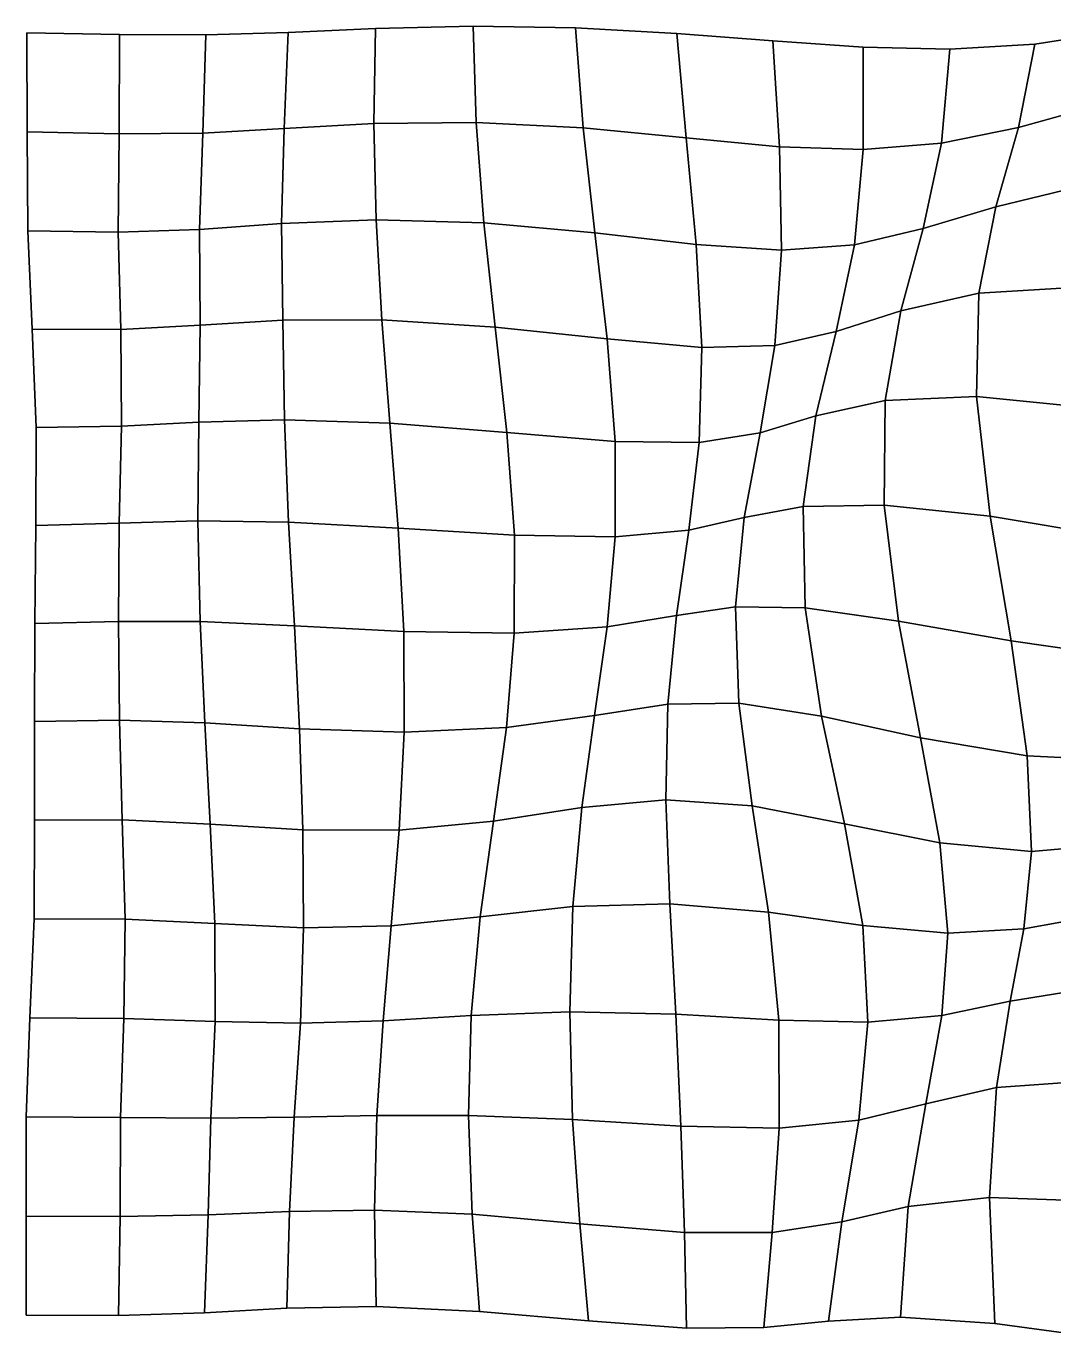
# Model space of a CAD drawing. Extents: x -160 to 228, y -138 to 135.
# Drawn here: x -159.9 to 36.2, y -130.7 to 120 of the extents above; entities that cross this region are included whole.
import ezdxf

# ---------------------------------------------------------------- set-up
doc = ezdxf.new("R2010")
doc.units = 0

msp = doc.modelspace()

# ---------------------------------------------------------------- linework, layer by layer
for points in [[(-159.741882, 99.858681, -1.320753), (-142.196503, 99.488083, -1.248393), (-142.162186, 118.462029, -1.305112), (-159.863968, 118.785461, -1.333884)], [(-159.741882, 99.858681, -1.320753), (-159.863968, 118.785461, -1.333884), (-142.162186, 118.462029, -1.305112), (-142.196503, 99.488083, -1.248393)], [(-142.196503, 99.488083, -1.248393), (-126.214981, 99.63221, -1.193602), (-125.652267, 118.369675, -1.265506), (-142.162186, 118.462029, -1.305112)], [(-142.196503, 99.488083, -1.248393), (-142.162186, 118.462029, -1.305112), (-125.652267, 118.369675, -1.265506), (-126.214981, 99.63221, -1.193602)], [(-126.214981, 99.63221, -1.193602), (-110.729874, 100.486542, -1.213405), (-109.918633, 118.830681, -1.245298), (-125.652267, 118.369675, -1.265506)], [(-126.214981, 99.63221, -1.193602), (-125.652267, 118.369675, -1.265506), (-109.918633, 118.830681, -1.245298), (-110.729874, 100.486542, -1.213405)], [(-110.729874, 100.486542, -1.213405), (-93.547928, 101.451172, -1.216718), (-93.237656, 119.586563, -1.170948), (-109.918633, 118.830681, -1.245298)], [(-110.729874, 100.486542, -1.213405), (-109.918633, 118.830681, -1.245298), (-93.237656, 119.586563, -1.170948), (-93.547928, 101.451172, -1.216718)], [(-93.547928, 101.451172, -1.216718), (-74.064377, 101.633904, -1.14156), (-74.638763, 120.029427, -1.000883), (-93.237656, 119.586563, -1.170948)], [(-93.547928, 101.451172, -1.216718), (-93.237656, 119.586563, -1.170948), (-74.638763, 120.029427, -1.000883), (-74.064377, 101.633904, -1.14156)], [(-74.064377, 101.633904, -1.14156), (-53.622269, 100.602409, -1.119684), (-55.048977, 119.710472, -0.871185), (-74.638763, 120.029427, -1.000883)], [(-74.064377, 101.633904, -1.14156), (-74.638763, 120.029427, -1.000883), (-55.048977, 119.710472, -0.871185), (-53.622269, 100.602409, -1.119684)], [(-53.622269, 100.602409, -1.119684), (-33.946419, 98.740631, -1.370745), (-35.705894, 118.640602, -1.024885), (-55.048977, 119.710472, -0.871185)], [(-53.622269, 100.602409, -1.119684), (-55.048977, 119.710472, -0.871185), (-35.705894, 118.640602, -1.024885), (-33.946419, 98.740631, -1.370745)], [(-33.946419, 98.740631, -1.370745), (-16.127678, 97.019562, -1.921355), (-17.393759, 117.229752, -1.558398), (-35.705894, 118.640602, -1.024885)], [(-33.946419, 98.740631, -1.370745), (-35.705894, 118.640602, -1.024885), (-17.393759, 117.229752, -1.558398), (-16.127678, 97.019562, -1.921355)], [(29.504288, 100.674583, -2.463435), (44.400051, 104.845749, -2.012912), (48.600067, 119.059395, -2.391304), (32.621685, 116.593567, -2.794025)], [(29.504288, 100.674583, -2.463435), (32.621685, 116.593567, -2.794025), (48.600067, 119.059395, -2.391304), (44.400051, 104.845749, -2.012912)], [(-16.127678, 97.019562, -1.921355), (-0.119468, 96.46109, -2.491537), (-0.170919, 116.053749, -2.26604), (-17.393759, 117.229752, -1.558398)], [(-16.127678, 97.019562, -1.921355), (-17.393759, 117.229752, -1.558398), (-0.170919, 116.053749, -2.26604), (-0.119468, 96.46109, -2.491537)], [(-0.119468, 96.46109, -2.491537), (14.83638, 97.679527, -2.711593), (16.385757, 115.682243, -2.765962), (-0.170919, 116.053749, -2.26604)], [(-0.119468, 96.46109, -2.491537), (-0.170919, 116.053749, -2.26604), (16.385757, 115.682243, -2.765962), (14.83638, 97.679527, -2.711593)], [(14.83638, 97.679527, -2.711593), (29.504288, 100.674583, -2.463435), (32.621685, 116.593567, -2.794025), (16.385757, 115.682243, -2.765962)], [(14.83638, 97.679527, -2.711593), (16.385757, 115.682243, -2.765962), (32.621685, 116.593567, -2.794025), (29.504288, 100.674583, -2.463435)], [(25.203947, 85.555672, -1.904114), (40.674397, 89.275696, -1.696154), (44.400051, 104.845749, -2.012912), (29.504288, 100.674583, -2.463435)], [(25.203947, 85.555672, -1.904114), (29.504288, 100.674583, -2.463435), (44.400051, 104.845749, -2.012912), (40.674397, 89.275696, -1.696154)], [(-126.874908, 81.212425, -1.135399), (-111.18512, 82.319496, -1.249552), (-110.729874, 100.486542, -1.213405), (-126.214981, 99.63221, -1.193602)], [(-126.874908, 81.212425, -1.135399), (-126.214981, 99.63221, -1.193602), (-110.729874, 100.486542, -1.213405), (-111.18512, 82.319496, -1.249552)], [(-111.18512, 82.319496, -1.249552), (-93.160027, 83.056229, -1.378731), (-93.547928, 101.451172, -1.216718), (-110.729874, 100.486542, -1.213405)], [(-111.18512, 82.319496, -1.249552), (-110.729874, 100.486542, -1.213405), (-93.547928, 101.451172, -1.216718), (-93.160027, 83.056229, -1.378731)], [(-93.160027, 83.056229, -1.378731), (-72.606323, 82.485954, -1.385812), (-74.064377, 101.633904, -1.14156), (-93.547928, 101.451172, -1.216718)], [(-93.160027, 83.056229, -1.378731), (-93.547928, 101.451172, -1.216718), (-74.064377, 101.633904, -1.14156), (-72.606323, 82.485954, -1.385812)], [(-72.606323, 82.485954, -1.385812), (-51.397781, 80.575768, -1.35976), (-53.622269, 100.602409, -1.119684), (-74.064377, 101.633904, -1.14156)], [(-72.606323, 82.485954, -1.385812), (-74.064377, 101.633904, -1.14156), (-53.622269, 100.602409, -1.119684), (-51.397781, 80.575768, -1.35976)], [(-51.397781, 80.575768, -1.35976), (-32.028831, 78.349953, -1.511169), (-33.946419, 98.740631, -1.370745), (-53.622269, 100.602409, -1.119684)], [(-51.397781, 80.575768, -1.35976), (-53.622269, 100.602409, -1.119684), (-33.946419, 98.740631, -1.370745), (-32.028831, 78.349953, -1.511169)], [(11.321829, 81.386299, -2.201906), (25.203947, 85.555672, -1.904114), (29.504288, 100.674583, -2.463435), (14.83638, 97.679527, -2.711593)], [(11.321829, 81.386299, -2.201906), (14.83638, 97.679527, -2.711593), (29.504288, 100.674583, -2.463435), (25.203947, 85.555672, -1.904114)], [(-159.617874, 80.959358, -1.30054), (-142.397385, 80.706825, -1.180222), (-142.196503, 99.488083, -1.248393), (-159.741882, 99.858681, -1.320753)], [(-159.617874, 80.959358, -1.30054), (-159.741882, 99.858681, -1.320753), (-142.196503, 99.488083, -1.248393), (-142.397385, 80.706825, -1.180222)], [(-142.397385, 80.706825, -1.180222), (-126.874908, 81.212425, -1.135399), (-126.214981, 99.63221, -1.193602), (-142.196503, 99.488083, -1.248393)], [(-142.397385, 80.706825, -1.180222), (-142.196503, 99.488083, -1.248393), (-126.214981, 99.63221, -1.193602), (-126.874908, 81.212425, -1.135399)], [(-32.028831, 78.349953, -1.511169), (-15.719379, 77.257622, -1.873438), (-16.127678, 97.019562, -1.921355), (-33.946419, 98.740631, -1.370745)], [(-32.028831, 78.349953, -1.511169), (-33.946419, 98.740631, -1.370745), (-16.127678, 97.019562, -1.921355), (-15.719379, 77.257622, -1.873438)], [(-15.719379, 77.257622, -1.873438), (-1.819056, 78.281288, -2.198166), (-0.119468, 96.46109, -2.491537), (-16.127678, 97.019562, -1.921355)], [(-15.719379, 77.257622, -1.873438), (-16.127678, 97.019562, -1.921355), (-0.119468, 96.46109, -2.491537), (-1.819056, 78.281288, -2.198166)], [(-1.819056, 78.281288, -2.198166), (11.321829, 81.386299, -2.201906), (14.83638, 97.679527, -2.711593), (-0.119468, 96.46109, -2.491537)], [(-1.819056, 78.281288, -2.198166), (-0.119468, 96.46109, -2.491537), (14.83638, 97.679527, -2.711593), (11.321829, 81.386299, -2.201906)], [(21.922102, 69.040977, -1.697587), (39.855949, 70.153442, -2.067958), (40.674397, 89.275696, -1.696154), (25.203947, 85.555672, -1.904114)], [(21.922102, 69.040977, -1.697587), (25.203947, 85.555672, -1.904114), (40.674397, 89.275696, -1.696154), (39.855949, 70.153442, -2.067958)], [(7.03137, 65.689552, -1.637303), (21.922102, 69.040977, -1.697587), (25.203947, 85.555672, -1.904114), (11.321829, 81.386299, -2.201906)], [(7.03137, 65.689552, -1.637303), (11.321829, 81.386299, -2.201906), (25.203947, 85.555672, -1.904114), (21.922102, 69.040977, -1.697587)], [(-110.953316, 63.879055, -1.358498), (-92.065269, 63.958855, -1.63948), (-93.160027, 83.056229, -1.378731), (-111.18512, 82.319496, -1.249552)], [(-110.953316, 63.879055, -1.358498), (-111.18512, 82.319496, -1.249552), (-93.160027, 83.056229, -1.378731), (-92.065269, 63.958855, -1.63948)], [(-92.065269, 63.958855, -1.63948), (-70.409843, 62.557655, -1.670661), (-72.606323, 82.485954, -1.385812), (-93.160027, 83.056229, -1.378731)], [(-92.065269, 63.958855, -1.63948), (-93.160027, 83.056229, -1.378731), (-72.606323, 82.485954, -1.385812), (-70.409843, 62.557655, -1.670661)], [(-158.838028, 62.130833, -1.274807), (-141.910355, 62.125557, -1.106151), (-142.397385, 80.706825, -1.180222), (-159.617874, 80.959358, -1.30054)], [(-158.838028, 62.130833, -1.274807), (-159.617874, 80.959358, -1.30054), (-142.397385, 80.706825, -1.180222), (-141.910355, 62.125557, -1.106151)], [(-141.910355, 62.125557, -1.106151), (-126.75209, 62.900417, -1.099857), (-126.874908, 81.212425, -1.135399), (-142.397385, 80.706825, -1.180222)], [(-141.910355, 62.125557, -1.106151), (-142.397385, 80.706825, -1.180222), (-126.874908, 81.212425, -1.135399), (-126.75209, 62.900417, -1.099857)], [(-126.75209, 62.900417, -1.099857), (-110.953316, 63.879055, -1.358498), (-111.18512, 82.319496, -1.249552), (-126.874908, 81.212425, -1.135399)], [(-126.75209, 62.900417, -1.099857), (-126.874908, 81.212425, -1.135399), (-111.18512, 82.319496, -1.249552), (-110.953316, 63.879055, -1.358498)], [(-70.409843, 62.557655, -1.670661), (-49.010246, 60.286583, -1.478967), (-51.397781, 80.575768, -1.35976), (-72.606323, 82.485954, -1.385812)], [(-70.409843, 62.557655, -1.670661), (-72.606323, 82.485954, -1.385812), (-51.397781, 80.575768, -1.35976), (-49.010246, 60.286583, -1.478967)], [(-49.010246, 60.286583, -1.478967), (-30.966885, 58.655304, -1.32964), (-32.028831, 78.349953, -1.511169), (-51.397781, 80.575768, -1.35976)], [(-49.010246, 60.286583, -1.478967), (-51.397781, 80.575768, -1.35976), (-32.028831, 78.349953, -1.511169), (-30.966885, 58.655304, -1.32964)], [(-5.285891, 61.745689, -1.551259), (7.03137, 65.689552, -1.637303), (11.321829, 81.386299, -2.201906), (-1.819056, 78.281288, -2.198166)], [(-5.285891, 61.745689, -1.551259), (-1.819056, 78.281288, -2.198166), (11.321829, 81.386299, -2.201906), (7.03137, 65.689552, -1.637303)], [(-30.966885, 58.655304, -1.32964), (-17.013651, 59.04678, -1.388745), (-15.719379, 77.257622, -1.873438), (-32.028831, 78.349953, -1.511169)], [(-30.966885, 58.655304, -1.32964), (-32.028831, 78.349953, -1.511169), (-15.719379, 77.257622, -1.873438), (-17.013651, 59.04678, -1.388745)], [(-17.013651, 59.04678, -1.388745), (-5.285891, 61.745689, -1.551259), (-1.819056, 78.281288, -2.198166), (-15.719379, 77.257622, -1.873438)], [(-17.013651, 59.04678, -1.388745), (-15.719379, 77.257622, -1.873438), (-1.819056, 78.281288, -2.198166), (-5.285891, 61.745689, -1.551259)], [(4.021877, 48.51519, -1.310998), (21.510489, 49.285374, -2.141606), (21.922102, 69.040977, -1.697587), (7.03137, 65.689552, -1.637303)], [(4.021877, 48.51519, -1.310998), (7.03137, 65.689552, -1.637303), (21.922102, 69.040977, -1.697587), (21.510489, 49.285374, -2.141606)], [(21.510489, 49.285374, -2.141606), (42.521847, 47.225273, -3.338909), (39.855949, 70.153442, -2.067958), (21.922102, 69.040977, -1.697587)], [(21.510489, 49.285374, -2.141606), (21.922102, 69.040977, -1.697587), (39.855949, 70.153442, -2.067958), (42.521847, 47.225273, -3.338909)], [(-9.199781, 45.629963, -0.759495), (4.021877, 48.51519, -1.310998), (7.03137, 65.689552, -1.637303), (-5.285891, 61.745689, -1.551259)], [(-9.199781, 45.629963, -0.759495), (-5.285891, 61.745689, -1.551259), (7.03137, 65.689552, -1.637303), (4.021877, 48.51519, -1.310998)], [(-141.774353, 43.631298, -1.029366), (-127.003395, 44.404518, -1.084248), (-126.75209, 62.900417, -1.099857), (-141.910355, 62.125557, -1.106151)], [(-141.774353, 43.631298, -1.029366), (-141.910355, 62.125557, -1.106151), (-126.75209, 62.900417, -1.099857), (-127.003395, 44.404518, -1.084248)], [(-127.003395, 44.404518, -1.084248), (-110.632393, 44.866016, -1.52562), (-110.953316, 63.879055, -1.358498), (-126.75209, 62.900417, -1.099857)], [(-127.003395, 44.404518, -1.084248), (-126.75209, 62.900417, -1.099857), (-110.953316, 63.879055, -1.358498), (-110.632393, 44.866016, -1.52562)], [(-110.632393, 44.866016, -1.52562), (-90.541122, 44.185375, -1.969994), (-92.065269, 63.958855, -1.63948), (-110.953316, 63.879055, -1.358498)], [(-110.632393, 44.866016, -1.52562), (-110.953316, 63.879055, -1.358498), (-92.065269, 63.958855, -1.63948), (-90.541122, 44.185375, -1.969994)], [(-90.541122, 44.185375, -1.969994), (-68.167587, 42.429943, -1.956833), (-70.409843, 62.557655, -1.670661), (-92.065269, 63.958855, -1.63948)], [(-90.541122, 44.185375, -1.969994), (-92.065269, 63.958855, -1.63948), (-70.409843, 62.557655, -1.670661), (-68.167587, 42.429943, -1.956833)], [(-158.055847, 43.377651, -1.24541), (-141.774353, 43.631298, -1.029366), (-141.910355, 62.125557, -1.106151), (-158.838028, 62.130833, -1.274807)], [(-158.055847, 43.377651, -1.24541), (-158.838028, 62.130833, -1.274807), (-141.910355, 62.125557, -1.106151), (-141.774353, 43.631298, -1.029366)], [(-68.167587, 42.429943, -1.956833), (-47.471481, 40.724644, -1.445278), (-49.010246, 60.286583, -1.478967), (-70.409843, 62.557655, -1.670661)], [(-68.167587, 42.429943, -1.956833), (-70.409843, 62.557655, -1.670661), (-49.010246, 60.286583, -1.478967), (-47.471481, 40.724644, -1.445278)], [(-47.471481, 40.724644, -1.445278), (-31.486315, 40.493622, -0.835975), (-30.966885, 58.655304, -1.32964), (-49.010246, 60.286583, -1.478967)], [(-47.471481, 40.724644, -1.445278), (-49.010246, 60.286583, -1.478967), (-30.966885, 58.655304, -1.32964), (-31.486315, 40.493622, -0.835975)], [(-19.828323, 42.37286, -0.563529), (-9.199781, 45.629963, -0.759495), (-5.285891, 61.745689, -1.551259), (-17.013651, 59.04678, -1.388745)], [(-19.828323, 42.37286, -0.563529), (-17.013651, 59.04678, -1.388745), (-5.285891, 61.745689, -1.551259), (-9.199781, 45.629963, -0.759495)], [(-31.486315, 40.493622, -0.835975), (-19.828323, 42.37286, -0.563529), (-17.013651, 59.04678, -1.388745), (-30.966885, 58.655304, -1.32964)], [(-31.486315, 40.493622, -0.835975), (-30.966885, 58.655304, -1.32964), (-17.013651, 59.04678, -1.388745), (-19.828323, 42.37286, -0.563529)], [(-11.620469, 28.271034, 0.122286), (3.866625, 28.559607, -1.149832), (4.021877, 48.51519, -1.310998), (-9.199781, 45.629963, -0.759495)], [(-11.620469, 28.271034, 0.122286), (-9.199781, 45.629963, -0.759495), (4.021877, 48.51519, -1.310998), (3.866625, 28.559607, -1.149832)], [(3.866625, 28.559607, -1.149832), (24.122982, 26.422993, -3.008924), (21.510489, 49.285374, -2.141606), (4.021877, 48.51519, -1.310998)], [(3.866625, 28.559607, -1.149832), (4.021877, 48.51519, -1.310998), (21.510489, 49.285374, -2.141606), (24.122982, 26.422993, -3.008924)], [(24.122982, 26.422993, -3.008924), (46.919529, 22.626839, -5.164117), (42.521847, 47.225273, -3.338909), (21.510489, 49.285374, -2.141606)], [(24.122982, 26.422993, -3.008924), (21.510489, 49.285374, -2.141606), (42.521847, 47.225273, -3.338909), (46.919529, 22.626839, -5.164117)], [(-22.879549, 26.156023, 0.479845), (-11.620469, 28.271034, 0.122286), (-9.199781, 45.629963, -0.759495), (-19.828323, 42.37286, -0.563529)], [(-22.879549, 26.156023, 0.479845), (-19.828323, 42.37286, -0.563529), (-9.199781, 45.629963, -0.759495), (-11.620469, 28.271034, 0.122286)], [(-158.123062, 24.667437, -1.215983), (-142.19278, 25.071966, -0.95149), (-141.774353, 43.631298, -1.029366), (-158.055847, 43.377651, -1.24541)], [(-158.123062, 24.667437, -1.215983), (-158.055847, 43.377651, -1.24541), (-141.774353, 43.631298, -1.029366), (-142.19278, 25.071966, -0.95149)], [(-142.19278, 25.071966, -0.95149), (-127.154099, 25.538517, -1.073435), (-127.003395, 44.404518, -1.084248), (-141.774353, 43.631298, -1.029366)], [(-142.19278, 25.071966, -0.95149), (-141.774353, 43.631298, -1.029366), (-127.003395, 44.404518, -1.084248), (-127.154099, 25.538517, -1.073435)], [(-127.154099, 25.538517, -1.073435), (-109.860184, 25.303659, -1.71687), (-110.632393, 44.866016, -1.52562), (-127.003395, 44.404518, -1.084248)], [(-127.154099, 25.538517, -1.073435), (-127.003395, 44.404518, -1.084248), (-110.632393, 44.866016, -1.52562), (-109.860184, 25.303659, -1.71687)], [(-109.860184, 25.303659, -1.71687), (-88.938019, 24.159212, -2.338539), (-90.541122, 44.185375, -1.969994), (-110.632393, 44.866016, -1.52562)], [(-109.860184, 25.303659, -1.71687), (-110.632393, 44.866016, -1.52562), (-90.541122, 44.185375, -1.969994), (-88.938019, 24.159212, -2.338539)], [(-88.938019, 24.159212, -2.338539), (-66.743484, 22.824419, -2.249895), (-68.167587, 42.429943, -1.956833), (-90.541122, 44.185375, -1.969994)], [(-88.938019, 24.159212, -2.338539), (-90.541122, 44.185375, -1.969994), (-68.167587, 42.429943, -1.956833), (-66.743484, 22.824419, -2.249895)], [(-66.743484, 22.824419, -2.249895), (-47.481453, 22.463543, -1.325532), (-47.471481, 40.724644, -1.445278), (-68.167587, 42.429943, -1.956833)], [(-66.743484, 22.824419, -2.249895), (-68.167587, 42.429943, -1.956833), (-47.471481, 40.724644, -1.445278), (-47.481453, 22.463543, -1.325532)], [(-47.481453, 22.463543, -1.325532), (-33.422531, 23.736383, -0.149103), (-31.486315, 40.493622, -0.835975), (-47.471481, 40.724644, -1.445278)], [(-47.481453, 22.463543, -1.325532), (-47.471481, 40.724644, -1.445278), (-31.486315, 40.493622, -0.835975), (-33.422531, 23.736383, -0.149103)], [(-33.422531, 23.736383, -0.149103), (-22.879549, 26.156023, 0.479845), (-19.828323, 42.37286, -0.563529), (-31.486315, 40.493622, -0.835975)], [(-33.422531, 23.736383, -0.149103), (-31.486315, 40.493622, -0.835975), (-19.828323, 42.37286, -0.563529), (-22.879549, 26.156023, 0.479845)], [(-24.545254, 9.135146, 1.617278), (-11.215595, 8.904685, 1.201341), (-11.620469, 28.271034, 0.122286), (-22.879549, 26.156023, 0.479845)], [(-24.545254, 9.135146, 1.617278), (-22.879549, 26.156023, 0.479845), (-11.620469, 28.271034, 0.122286), (-11.215595, 8.904685, 1.201341)], [(-11.215595, 8.904685, 1.201341), (6.610159, 6.386676, -0.735281), (3.866625, 28.559607, -1.149832), (-11.620469, 28.271034, 0.122286)], [(-11.215595, 8.904685, 1.201341), (-11.620469, 28.271034, 0.122286), (3.866625, 28.559607, -1.149832), (6.610159, 6.386676, -0.735281)], [(6.610159, 6.386676, -0.735281), (28.091463, 2.602958, -3.612635), (24.122982, 26.422993, -3.008924), (3.866625, 28.559607, -1.149832)], [(6.610159, 6.386676, -0.735281), (3.866625, 28.559607, -1.149832), (24.122982, 26.422993, -3.008924), (28.091463, 2.602958, -3.612635)], [(-142.351715, 6.346673, -0.871845), (-126.732048, 6.318311, -1.039139), (-127.154099, 25.538517, -1.073435), (-142.19278, 25.071966, -0.95149)], [(-142.351715, 6.346673, -0.871845), (-142.19278, 25.071966, -0.95149), (-127.154099, 25.538517, -1.073435), (-126.732048, 6.318311, -1.039139)], [(-126.732048, 6.318311, -1.039139), (-108.757492, 5.486578, -1.877975), (-109.860184, 25.303659, -1.71687), (-127.154099, 25.538517, -1.073435)], [(-126.732048, 6.318311, -1.039139), (-127.154099, 25.538517, -1.073435), (-109.860184, 25.303659, -1.71687), (-108.757492, 5.486578, -1.877975)], [(-108.757492, 5.486578, -1.877975), (-87.875053, 4.386246, -2.708923), (-88.938019, 24.159212, -2.338539), (-109.860184, 25.303659, -1.71687)], [(-108.757492, 5.486578, -1.877975), (-109.860184, 25.303659, -1.71687), (-88.938019, 24.159212, -2.338539), (-87.875053, 4.386246, -2.708923)], [(-35.788513, 7.455483, 0.524444), (-24.545254, 9.135146, 1.617278), (-22.879549, 26.156023, 0.479845), (-33.422531, 23.736383, -0.149103)], [(-35.788513, 7.455483, 0.524444), (-33.422531, 23.736383, -0.149103), (-22.879549, 26.156023, 0.479845), (-24.545254, 9.135146, 1.617278)], [(28.091463, 2.602958, -3.612635), (50.189495, -0.571426, -6.734094), (46.919529, 22.626839, -5.164117), (24.122982, 26.422993, -3.008924)], [(28.091463, 2.602958, -3.612635), (24.122982, 26.422993, -3.008924), (46.919529, 22.626839, -5.164117), (50.189495, -0.571426, -6.734094)], [(-158.278458, 5.953574, -1.191085), (-142.351715, 6.346673, -0.871845), (-142.19278, 25.071966, -0.95149), (-158.123062, 24.667437, -1.215983)], [(-158.278458, 5.953574, -1.191085), (-158.123062, 24.667437, -1.215983), (-142.19278, 25.071966, -0.95149), (-142.351715, 6.346673, -0.871845)], [(-87.875053, 4.386246, -2.708923), (-66.762245, 4.104695, -2.59542), (-66.743484, 22.824419, -2.249895), (-88.938019, 24.159212, -2.338539)], [(-87.875053, 4.386246, -2.708923), (-88.938019, 24.159212, -2.338539), (-66.743484, 22.824419, -2.249895), (-66.762245, 4.104695, -2.59542)], [(-66.762245, 4.104695, -2.59542), (-49.024044, 5.294215, -1.274115), (-47.481453, 22.463543, -1.325532), (-66.743484, 22.824419, -2.249895)], [(-66.762245, 4.104695, -2.59542), (-66.743484, 22.824419, -2.249895), (-47.481453, 22.463543, -1.325532), (-49.024044, 5.294215, -1.274115)], [(-49.024044, 5.294215, -1.274115), (-35.788513, 7.455483, 0.524444), (-33.422531, 23.736383, -0.149103), (-47.481453, 22.463543, -1.325532)], [(-49.024044, 5.294215, -1.274115), (-47.481453, 22.463543, -1.325532), (-33.422531, 23.736383, -0.149103), (-35.788513, 7.455483, 0.524444)], [(-37.443115, -9.460833, 0.893568), (-23.902784, -9.28811, 2.651602), (-24.545254, 9.135146, 1.617278), (-35.788513, 7.455483, 0.524444)], [(-37.443115, -9.460833, 0.893568), (-35.788513, 7.455483, 0.524444), (-24.545254, 9.135146, 1.617278), (-23.902784, -9.28811, 2.651602)], [(-23.902784, -9.28811, 2.651602), (-8.080227, -11.785297, 2.586149), (-11.215595, 8.904685, 1.201341), (-24.545254, 9.135146, 1.617278)], [(-23.902784, -9.28811, 2.651602), (-24.545254, 9.135146, 1.617278), (-11.215595, 8.904685, 1.201341), (-8.080227, -11.785297, 2.586149)], [(-8.080227, -11.785297, 2.586149), (10.826651, -15.875597, 0.464314), (6.610159, 6.386676, -0.735281), (-11.215595, 8.904685, 1.201341)], [(-8.080227, -11.785297, 2.586149), (-11.215595, 8.904685, 1.201341), (6.610159, 6.386676, -0.735281), (10.826651, -15.875597, 0.464314)], [(-158.374298, -12.80143, -1.176386), (-142.140564, -12.551609, -0.791389), (-142.351715, 6.346673, -0.871845), (-158.278458, 5.953574, -1.191085)], [(-158.374298, -12.80143, -1.176386), (-158.278458, 5.953574, -1.191085), (-142.351715, 6.346673, -0.871845), (-142.140564, -12.551609, -0.791389)], [(-142.140564, -12.551609, -0.791389), (-125.858398, -13.068208, -0.947918), (-126.732048, 6.318311, -1.039139), (-142.351715, 6.346673, -0.871845)], [(-142.140564, -12.551609, -0.791389), (-142.351715, 6.346673, -0.871845), (-126.732048, 6.318311, -1.039139), (-125.858398, -13.068208, -0.947918)], [(-125.858398, -13.068208, -0.947918), (-107.742867, -14.203474, -1.938184), (-108.757492, 5.486578, -1.877975), (-126.732048, 6.318311, -1.039139)], [(-125.858398, -13.068208, -0.947918), (-126.732048, 6.318311, -1.039139), (-108.757492, 5.486578, -1.877975), (-107.742867, -14.203474, -1.938184)], [(-107.742867, -14.203474, -1.938184), (-87.816711, -14.838217, -3.027108), (-87.875053, 4.386246, -2.708923), (-108.757492, 5.486578, -1.877975)], [(-107.742867, -14.203474, -1.938184), (-108.757492, 5.486578, -1.877975), (-87.875053, 4.386246, -2.708923), (-87.816711, -14.838217, -3.027108)], [(-68.277321, -13.918331, -3.044273), (-51.450062, -11.613365, -1.494574), (-49.024044, 5.294215, -1.274115), (-66.762245, 4.104695, -2.59542)], [(-68.277321, -13.918331, -3.044273), (-66.762245, 4.104695, -2.59542), (-49.024044, 5.294215, -1.274115), (-51.450062, -11.613365, -1.494574)], [(-51.450062, -11.613365, -1.494574), (-37.443115, -9.460833, 0.893568), (-35.788513, 7.455483, 0.524444), (-49.024044, 5.294215, -1.274115)], [(-51.450062, -11.613365, -1.494574), (-49.024044, 5.294215, -1.274115), (-35.788513, 7.455483, 0.524444), (-37.443115, -9.460833, 0.893568)], [(10.826651, -15.875597, 0.464314), (31.173473, -19.351833, -3.049706), (28.091463, 2.602958, -3.612635), (6.610159, 6.386676, -0.735281)], [(10.826651, -15.875597, 0.464314), (6.610159, 6.386676, -0.735281), (28.091463, 2.602958, -3.612635), (31.173473, -19.351833, -3.049706)], [(-87.816711, -14.838217, -3.027108), (-68.277321, -13.918331, -3.044273), (-66.762245, 4.104695, -2.59542), (-87.875053, 4.386246, -2.708923)], [(-87.816711, -14.838217, -3.027108), (-87.875053, 4.386246, -2.708923), (-66.762245, 4.104695, -2.59542), (-68.277321, -13.918331, -3.044273)], [(31.173473, -19.351833, -3.049706), (50.438606, -20.284445, -6.964673), (50.189495, -0.571426, -6.734094), (28.091463, 2.602958, -3.612635)], [(31.173473, -19.351833, -3.049706), (28.091463, 2.602958, -3.612635), (50.189495, -0.571426, -6.734094), (50.438606, -20.284445, -6.964673)], [(-53.874386, -29.226526, -2.152804), (-37.796993, -27.767002, 0.621115), (-37.443115, -9.460833, 0.893568), (-51.450062, -11.613365, -1.494574)], [(-53.874386, -29.226526, -2.152804), (-51.450062, -11.613365, -1.494574), (-37.443115, -9.460833, 0.893568), (-37.796993, -27.767002, 0.621115)], [(-37.796993, -27.767002, 0.621115), (-21.323507, -28.909874, 3.210413), (-23.902784, -9.28811, 2.651602), (-37.443115, -9.460833, 0.893568)], [(-37.796993, -27.767002, 0.621115), (-37.443115, -9.460833, 0.893568), (-23.902784, -9.28811, 2.651602), (-21.323507, -28.909874, 3.210413)], [(-21.323507, -28.909874, 3.210413), (-3.711386, -32.327606, 4.086148), (-8.080227, -11.785297, 2.586149), (-23.902784, -9.28811, 2.651602)], [(-21.323507, -28.909874, 3.210413), (-23.902784, -9.28811, 2.651602), (-8.080227, -11.785297, 2.586149), (-3.711386, -32.327606, 4.086148)], [(-70.742783, -31.804979, -3.588353), (-53.874386, -29.226526, -2.152804), (-51.450062, -11.613365, -1.494574), (-68.277321, -13.918331, -3.044273)], [(-70.742783, -31.804979, -3.588353), (-68.277321, -13.918331, -3.044273), (-51.450062, -11.613365, -1.494574), (-53.874386, -29.226526, -2.152804)], [(-3.711386, -32.327606, 4.086148), (14.500419, -35.98859, 2.624883), (10.826651, -15.875597, 0.464314), (-8.080227, -11.785297, 2.586149)], [(-3.711386, -32.327606, 4.086148), (-8.080227, -11.785297, 2.586149), (10.826651, -15.875597, 0.464314), (14.500419, -35.98859, 2.624883)], [(-158.390503, -31.613987, -1.17886), (-141.635117, -31.552372, -0.718837), (-142.140564, -12.551609, -0.791389), (-158.374298, -12.80143, -1.176386)], [(-158.390503, -31.613987, -1.17886), (-158.374298, -12.80143, -1.176386), (-142.140564, -12.551609, -0.791389), (-141.635117, -31.552372, -0.718837)], [(-141.635117, -31.552372, -0.718837), (-124.809776, -32.370049, -0.77602), (-125.858398, -13.068208, -0.947918), (-142.140564, -12.551609, -0.791389)], [(-141.635117, -31.552372, -0.718837), (-142.140564, -12.551609, -0.791389), (-125.858398, -13.068208, -0.947918), (-124.809776, -32.370049, -0.77602)], [(-124.809776, -32.370049, -0.77602), (-107.134315, -33.472279, -1.820977), (-107.742867, -14.203474, -1.938184), (-125.858398, -13.068208, -0.947918)], [(-124.809776, -32.370049, -0.77602), (-125.858398, -13.068208, -0.947918), (-107.742867, -14.203474, -1.938184), (-107.134315, -33.472279, -1.820977)], [(-107.134315, -33.472279, -1.820977), (-88.764221, -33.517502, -3.202264), (-87.816711, -14.838217, -3.027108), (-107.742867, -14.203474, -1.938184)], [(-107.134315, -33.472279, -1.820977), (-107.742867, -14.203474, -1.938184), (-87.816711, -14.838217, -3.027108), (-88.764221, -33.517502, -3.202264)], [(-88.764221, -33.517502, -3.202264), (-70.742783, -31.804979, -3.588353), (-68.277321, -13.918331, -3.044273), (-87.816711, -14.838217, -3.027108)], [(-88.764221, -33.517502, -3.202264), (-87.816711, -14.838217, -3.027108), (-68.277321, -13.918331, -3.044273), (-70.742783, -31.804979, -3.588353)], [(14.500419, -35.98859, 2.624883), (31.986475, -37.599373, -0.717586), (31.173473, -19.351833, -3.049706), (10.826651, -15.875597, 0.464314)], [(14.500419, -35.98859, 2.624883), (10.826651, -15.875597, 0.464314), (31.173473, -19.351833, -3.049706), (31.986475, -37.599373, -0.717586)], [(31.986475, -37.599373, -0.717586), (47.970684, -36.23336, -4.890587), (50.438606, -20.284445, -6.964673), (31.173473, -19.351833, -3.049706)], [(31.986475, -37.599373, -0.717586), (31.173473, -19.351833, -3.049706), (50.438606, -20.284445, -6.964673), (47.970684, -36.23336, -4.890587)], [(-73.266754, -50.089882, -4.0933), (-55.574375, -48.144756, -3.242796), (-53.874386, -29.226526, -2.152804), (-70.742783, -31.804979, -3.588353)], [(-73.266754, -50.089882, -4.0933), (-70.742783, -31.804979, -3.588353), (-53.874386, -29.226526, -2.152804), (-55.574375, -48.144756, -3.242796)], [(-55.574375, -48.144756, -3.242796), (-37.060604, -47.648216, -0.534725), (-37.796993, -27.767002, 0.621115), (-53.874386, -29.226526, -2.152804)], [(-55.574375, -48.144756, -3.242796), (-53.874386, -29.226526, -2.152804), (-37.796993, -27.767002, 0.621115), (-37.060604, -47.648216, -0.534725)], [(-37.060604, -47.648216, -0.534725), (-18.244081, -49.20974, 2.784173), (-21.323507, -28.909874, 3.210413), (-37.796993, -27.767002, 0.621115)], [(-37.060604, -47.648216, -0.534725), (-37.796993, -27.767002, 0.621115), (-21.323507, -28.909874, 3.210413), (-18.244081, -49.20974, 2.784173)], [(-18.244081, -49.20974, 2.784173), (-0.218296, -51.726353, 5.03562), (-3.711386, -32.327606, 4.086148), (-21.323507, -28.909874, 3.210413)], [(-18.244081, -49.20974, 2.784173), (-21.323507, -28.909874, 3.210413), (-3.711386, -32.327606, 4.086148), (-0.218296, -51.726353, 5.03562)], [(-158.459625, -50.480957, -1.205849), (-141.081894, -50.562126, -0.676432), (-141.635117, -31.552372, -0.718837), (-158.390503, -31.613987, -1.17886)], [(-158.459625, -50.480957, -1.205849), (-158.390503, -31.613987, -1.17886), (-141.635117, -31.552372, -0.718837), (-141.081894, -50.562126, -0.676432)], [(-141.081894, -50.562126, -0.676432), (-123.918655, -51.393829, -0.53035), (-124.809776, -32.370049, -0.77602), (-141.635117, -31.552372, -0.718837)], [(-141.081894, -50.562126, -0.676432), (-141.635117, -31.552372, -0.718837), (-124.809776, -32.370049, -0.77602), (-123.918655, -51.393829, -0.53035)], [(-123.918655, -51.393829, -0.53035), (-107.032822, -52.19804, -1.470207), (-107.134315, -33.472279, -1.820977), (-124.809776, -32.370049, -0.77602)], [(-123.918655, -51.393829, -0.53035), (-124.809776, -32.370049, -0.77602), (-107.134315, -33.472279, -1.820977), (-107.032822, -52.19804, -1.470207)], [(-90.273521, -51.834679, -3.104511), (-73.266754, -50.089882, -4.0933), (-70.742783, -31.804979, -3.588353), (-88.764221, -33.517502, -3.202264)], [(-90.273521, -51.834679, -3.104511), (-88.764221, -33.517502, -3.202264), (-70.742783, -31.804979, -3.588353), (-73.266754, -50.089882, -4.0933)], [(-0.218296, -51.726353, 5.03562), (16.039454, -53.205299, 5.123847), (14.500419, -35.98859, 2.624883), (-3.711386, -32.327606, 4.086148)], [(-0.218296, -51.726353, 5.03562), (-3.711386, -32.327606, 4.086148), (14.500419, -35.98859, 2.624883), (16.039454, -53.205299, 5.123847)], [(-107.032822, -52.19804, -1.470207), (-90.273521, -51.834679, -3.104511), (-88.764221, -33.517502, -3.202264), (-107.134315, -33.472279, -1.820977)], [(-107.032822, -52.19804, -1.470207), (-107.134315, -33.472279, -1.820977), (-88.764221, -33.517502, -3.202264), (-90.273521, -51.834679, -3.104511)], [(16.039454, -53.205299, 5.123847), (30.556774, -52.394497, 3.00875), (31.986475, -37.599373, -0.717586), (14.500419, -35.98859, 2.624883)], [(16.039454, -53.205299, 5.123847), (14.500419, -35.98859, 2.624883), (31.986475, -37.599373, -0.717586), (30.556774, -52.394497, 3.00875)], [(30.556774, -52.394497, 3.00875), (44.674664, -49.842903, -0.518902), (47.970684, -36.23336, -4.890587), (31.986475, -37.599373, -0.717586)], [(30.556774, -52.394497, 3.00875), (31.986475, -37.599373, -0.717586), (47.970684, -36.23336, -4.890587), (44.674664, -49.842903, -0.518902)], [(-91.780197, -69.969933, -2.606915), (-74.998497, -68.929932, -4.285957), (-73.266754, -50.089882, -4.0933), (-90.273521, -51.834679, -3.104511)], [(-91.780197, -69.969933, -2.606915), (-90.273521, -51.834679, -3.104511), (-73.266754, -50.089882, -4.0933), (-74.998497, -68.929932, -4.285957)], [(-74.998497, -68.929932, -4.285957), (-56.172092, -68.2798, -4.466938), (-55.574375, -48.144756, -3.242796), (-73.266754, -50.089882, -4.0933)], [(-74.998497, -68.929932, -4.285957), (-73.266754, -50.089882, -4.0933), (-55.574375, -48.144756, -3.242796), (-56.172092, -68.2798, -4.466938)], [(-56.172092, -68.2798, -4.466938), (-35.91481, -68.720009, -2.483522), (-37.060604, -47.648216, -0.534725), (-55.574375, -48.144756, -3.242796)], [(-56.172092, -68.2798, -4.466938), (-55.574375, -48.144756, -3.242796), (-37.060604, -47.648216, -0.534725), (-35.91481, -68.720009, -2.483522)], [(-35.91481, -68.720009, -2.483522), (-16.270344, -69.824257, 1.021529), (-18.244081, -49.20974, 2.784173), (-37.060604, -47.648216, -0.534725)], [(-35.91481, -68.720009, -2.483522), (-37.060604, -47.648216, -0.534725), (-18.244081, -49.20974, 2.784173), (-16.270344, -69.824257, 1.021529)], [(-16.270344, -69.824257, 1.021529), (0.774202, -70.250687, 4.530213), (-0.218296, -51.726353, 5.03562), (-18.244081, -49.20974, 2.784173)], [(-16.270344, -69.824257, 1.021529), (-18.244081, -49.20974, 2.784173), (-0.218296, -51.726353, 5.03562), (0.774202, -70.250687, 4.530213)], [(27.894178, -66.242462, 6.501888), (42.520287, -63.852837, 4.547743), (44.674664, -49.842903, -0.518902), (30.556774, -52.394497, 3.00875)], [(27.894178, -66.242462, 6.501888), (30.556774, -52.394497, 3.00875), (44.674664, -49.842903, -0.518902), (42.520287, -63.852837, 4.547743)], [(-159.279694, -69.388359, -1.262046), (-141.331924, -69.521126, -0.699828), (-141.081894, -50.562126, -0.676432), (-158.459625, -50.480957, -1.205849)], [(-159.279694, -69.388359, -1.262046), (-158.459625, -50.480957, -1.205849), (-141.081894, -50.562126, -0.676432), (-141.331924, -69.521126, -0.699828)], [(-141.331924, -69.521126, -0.699828), (-123.857727, -70.086845, -0.267327), (-123.918655, -51.393829, -0.53035), (-141.081894, -50.562126, -0.676432)], [(-141.331924, -69.521126, -0.699828), (-141.081894, -50.562126, -0.676432), (-123.918655, -51.393829, -0.53035), (-123.857727, -70.086845, -0.267327)], [(-123.857727, -70.086845, -0.267327), (-107.54998, -70.435707, -0.893039), (-107.032822, -52.19804, -1.470207), (-123.918655, -51.393829, -0.53035)], [(-123.857727, -70.086845, -0.267327), (-123.918655, -51.393829, -0.53035), (-107.032822, -52.19804, -1.470207), (-107.54998, -70.435707, -0.893039)], [(-107.54998, -70.435707, -0.893039), (-91.780197, -69.969933, -2.606915), (-90.273521, -51.834679, -3.104511), (-107.032822, -52.19804, -1.470207)], [(-107.54998, -70.435707, -0.893039), (-107.032822, -52.19804, -1.470207), (-90.273521, -51.834679, -3.104511), (-91.780197, -69.969933, -2.606915)], [(0.774202, -70.250687, 4.530213), (14.899598, -68.942802, 6.581777), (16.039454, -53.205299, 5.123847), (-0.218296, -51.726353, 5.03562)], [(0.774202, -70.250687, 4.530213), (-0.218296, -51.726353, 5.03562), (16.039454, -53.205299, 5.123847), (14.899598, -68.942802, 6.581777)], [(14.899598, -68.942802, 6.581777), (27.894178, -66.242462, 6.501888), (30.556774, -52.394497, 3.00875), (16.039454, -53.205299, 5.123847)], [(14.899598, -68.942802, 6.581777), (16.039454, -53.205299, 5.123847), (30.556774, -52.394497, 3.00875), (27.894178, -66.242462, 6.501888)], [(25.303749, -82.674675, 7.635848), (42.357178, -81.46862, 7.685819), (42.520287, -63.852837, 4.547743), (27.894178, -66.242462, 6.501888)], [(25.303749, -82.674675, 7.635848), (27.894178, -66.242462, 6.501888), (42.520287, -63.852837, 4.547743), (42.357178, -81.46862, 7.685819)], [(11.786766, -85.829628, 5.655801), (25.303749, -82.674675, 7.635848), (27.894178, -66.242462, 6.501888), (14.899598, -68.942802, 6.581777)], [(11.786766, -85.829628, 5.655801), (14.899598, -68.942802, 6.581777), (27.894178, -66.242462, 6.501888), (25.303749, -82.674675, 7.635848)], [(-159.931763, -88.31897, -1.345158), (-141.935928, -88.429871, -0.82659), (-141.331924, -69.521126, -0.699828), (-159.279694, -69.388359, -1.262046)], [(-159.931763, -88.31897, -1.345158), (-159.279694, -69.388359, -1.262046), (-141.331924, -69.521126, -0.699828), (-141.935928, -88.429871, -0.82659)], [(-141.935928, -88.429871, -0.82659), (-124.716293, -88.558334, -0.093859), (-123.857727, -70.086845, -0.267327), (-141.331924, -69.521126, -0.699828)], [(-141.935928, -88.429871, -0.82659), (-141.331924, -69.521126, -0.699828), (-123.857727, -70.086845, -0.267327), (-124.716293, -88.558334, -0.093859)], [(-124.716293, -88.558334, -0.093859), (-108.782219, -88.392853, -0.202743), (-107.54998, -70.435707, -0.893039), (-123.857727, -70.086845, -0.267327)], [(-124.716293, -88.558334, -0.093859), (-123.857727, -70.086845, -0.267327), (-107.54998, -70.435707, -0.893039), (-108.782219, -88.392853, -0.202743)], [(-108.782219, -88.392853, -0.202743), (-92.981888, -88.02478, -1.678974), (-91.780197, -69.969933, -2.606915), (-107.54998, -70.435707, -0.893039)], [(-108.782219, -88.392853, -0.202743), (-107.54998, -70.435707, -0.893039), (-91.780197, -69.969933, -2.606915), (-92.981888, -88.02478, -1.678974)], [(-92.981888, -88.02478, -1.678974), (-75.505211, -88.028664, -3.857195), (-74.998497, -68.929932, -4.285957), (-91.780197, -69.969933, -2.606915)], [(-92.981888, -88.02478, -1.678974), (-91.780197, -69.969933, -2.606915), (-74.998497, -68.929932, -4.285957), (-75.505211, -88.028664, -3.857195)], [(-75.505211, -88.028664, -3.857195), (-55.639618, -88.845024, -5.254368), (-56.172092, -68.2798, -4.466938), (-74.998497, -68.929932, -4.285957)], [(-75.505211, -88.028664, -3.857195), (-74.998497, -68.929932, -4.285957), (-56.172092, -68.2798, -4.466938), (-55.639618, -88.845024, -5.254368)], [(-55.639618, -88.845024, -5.254368), (-34.9361, -90.062225, -4.626479), (-35.91481, -68.720009, -2.483522), (-56.172092, -68.2798, -4.466938)], [(-55.639618, -88.845024, -5.254368), (-56.172092, -68.2798, -4.466938), (-35.91481, -68.720009, -2.483522), (-34.9361, -90.062225, -4.626479)], [(-34.9361, -90.062225, -4.626479), (-16.183485, -90.457153, -1.832301), (-16.270344, -69.824257, 1.021529), (-35.91481, -68.720009, -2.483522)], [(-34.9361, -90.062225, -4.626479), (-35.91481, -68.720009, -2.483522), (-16.270344, -69.824257, 1.021529), (-16.183485, -90.457153, -1.832301)], [(-16.183485, -90.457153, -1.832301), (-0.987516, -88.973274, 2.103822), (0.774202, -70.250687, 4.530213), (-16.270344, -69.824257, 1.021529)], [(-16.183485, -90.457153, -1.832301), (-16.270344, -69.824257, 1.021529), (0.774202, -70.250687, 4.530213), (-0.987516, -88.973274, 2.103822)], [(-0.987516, -88.973274, 2.103822), (11.786766, -85.829628, 5.655801), (14.899598, -68.942802, 6.581777), (0.774202, -70.250687, 4.530213)], [(-0.987516, -88.973274, 2.103822), (0.774202, -70.250687, 4.530213), (14.899598, -68.942802, 6.581777), (11.786766, -85.829628, 5.655801)], [(8.452959, -105.451454, 2.200127), (24.00362, -103.736366, 5.342549), (25.303749, -82.674675, 7.635848), (11.786766, -85.829628, 5.655801)], [(8.452959, -105.451454, 2.200127), (11.786766, -85.829628, 5.655801), (25.303749, -82.674675, 7.635848), (24.00362, -103.736366, 5.342549)], [(24.00362, -103.736366, 5.342549), (43.922115, -104.419075, 7.014772), (42.357178, -81.46862, 7.685819), (25.303749, -82.674675, 7.635848)], [(24.00362, -103.736366, 5.342549), (25.303749, -82.674675, 7.635848), (42.357178, -81.46862, 7.685819), (43.922115, -104.419075, 7.014772)], [(-4.198396, -108.357262, -1.609911), (8.452959, -105.451454, 2.200127), (11.786766, -85.829628, 5.655801), (-0.987516, -88.973274, 2.103822)], [(-4.198396, -108.357262, -1.609911), (-0.987516, -88.973274, 2.103822), (11.786766, -85.829628, 5.655801), (8.452959, -105.451454, 2.200127)], [(-159.943588, -107.253799, -1.442261), (-142.038239, -107.331787, -1.074349), (-141.935928, -88.429871, -0.82659), (-159.931763, -88.31897, -1.345158)], [(-159.943588, -107.253799, -1.442261), (-159.931763, -88.31897, -1.345158), (-141.935928, -88.429871, -0.82659), (-142.038239, -107.331787, -1.074349)], [(-142.038239, -107.331787, -1.074349), (-125.228477, -107.032906, -0.138286), (-124.716293, -88.558334, -0.093859), (-141.935928, -88.429871, -0.82659)], [(-142.038239, -107.331787, -1.074349), (-141.935928, -88.429871, -0.82659), (-124.716293, -88.558334, -0.093859), (-125.228477, -107.032906, -0.138286)], [(-125.228477, -107.032906, -0.138286), (-109.652885, -106.402336, 0.371772), (-108.782219, -88.392853, -0.202743), (-124.716293, -88.558334, -0.093859)], [(-125.228477, -107.032906, -0.138286), (-124.716293, -88.558334, -0.093859), (-108.782219, -88.392853, -0.202743), (-109.652885, -106.402336, 0.371772)], [(-109.652885, -106.402336, 0.371772), (-93.452415, -106.117073, -0.490851), (-92.981888, -88.02478, -1.678974), (-108.782219, -88.392853, -0.202743)], [(-109.652885, -106.402336, 0.371772), (-108.782219, -88.392853, -0.202743), (-92.981888, -88.02478, -1.678974), (-93.452415, -106.117073, -0.490851)], [(-93.452415, -106.117073, -0.490851), (-74.835403, -106.924805, -2.676488), (-75.505211, -88.028664, -3.857195), (-92.981888, -88.02478, -1.678974)], [(-93.452415, -106.117073, -0.490851), (-92.981888, -88.02478, -1.678974), (-75.505211, -88.028664, -3.857195), (-74.835403, -106.924805, -2.676488)], [(-74.835403, -106.924805, -2.676488), (-54.259068, -108.745972, -5.013552), (-55.639618, -88.845024, -5.254368), (-75.505211, -88.028664, -3.857195)], [(-74.835403, -106.924805, -2.676488), (-75.505211, -88.028664, -3.857195), (-55.639618, -88.845024, -5.254368), (-54.259068, -108.745972, -5.013552)], [(-54.259068, -108.745972, -5.013552), (-34.285301, -110.396729, -5.984449), (-34.9361, -90.062225, -4.626479), (-55.639618, -88.845024, -5.254368)], [(-54.259068, -108.745972, -5.013552), (-55.639618, -88.845024, -5.254368), (-34.9361, -90.062225, -4.626479), (-34.285301, -110.396729, -5.984449)], [(-34.285301, -110.396729, -5.984449), (-17.530136, -110.410057, -4.741986), (-16.183485, -90.457153, -1.832301), (-34.9361, -90.062225, -4.626479)], [(-34.285301, -110.396729, -5.984449), (-34.9361, -90.062225, -4.626479), (-16.183485, -90.457153, -1.832301), (-17.530136, -110.410057, -4.741986)], [(-17.530136, -110.410057, -4.741986), (-4.198396, -108.357262, -1.609911), (-0.987516, -88.973274, 2.103822), (-16.183485, -90.457153, -1.832301)], [(-17.530136, -110.410057, -4.741986), (-16.183485, -90.457153, -1.832301), (-0.987516, -88.973274, 2.103822), (-4.198396, -108.357262, -1.609911)], [(6.979339, -126.603462, -2.252431), (24.967926, -127.791687, 0.68722), (24.00362, -103.736366, 5.342549), (8.452959, -105.451454, 2.200127)], [(6.979339, -126.603462, -2.252431), (8.452959, -105.451454, 2.200127), (24.00362, -103.736366, 5.342549), (24.967926, -127.791687, 0.68722)], [(24.967926, -127.791687, 0.68722), (46.61554, -130.702545, 2.991426), (43.922115, -104.419075, 7.014772), (24.00362, -103.736366, 5.342549)], [(24.967926, -127.791687, 0.68722), (24.00362, -103.736366, 5.342549), (43.922115, -104.419075, 7.014772), (46.61554, -130.702545, 2.991426)], [(-159.935989, -126.166512, -1.526885), (-142.32518, -126.255211, -1.411428), (-142.038239, -107.331787, -1.074349), (-159.943588, -107.253799, -1.442261)], [(-159.935989, -126.166512, -1.526885), (-159.943588, -107.253799, -1.442261), (-142.038239, -107.331787, -1.074349), (-142.32518, -126.255211, -1.411428)], [(-142.32518, -126.255211, -1.411428), (-125.911415, -125.728951, -0.480996), (-125.228477, -107.032906, -0.138286), (-142.038239, -107.331787, -1.074349)], [(-142.32518, -126.255211, -1.411428), (-142.038239, -107.331787, -1.074349), (-125.228477, -107.032906, -0.138286), (-125.911415, -125.728951, -0.480996)], [(-125.911415, -125.728951, -0.480996), (-110.200394, -124.840164, 0.555438), (-109.652885, -106.402336, 0.371772), (-125.228477, -107.032906, -0.138286)], [(-125.911415, -125.728951, -0.480996), (-125.228477, -107.032906, -0.138286), (-109.652885, -106.402336, 0.371772), (-110.200394, -124.840164, 0.555438)], [(-110.200394, -124.840164, 0.555438), (-93.11306, -124.523315, 0.564293), (-93.452415, -106.117073, -0.490851), (-109.652885, -106.402336, 0.371772)], [(-110.200394, -124.840164, 0.555438), (-109.652885, -106.402336, 0.371772), (-93.452415, -106.117073, -0.490851), (-93.11306, -124.523315, 0.564293)], [(-93.11306, -124.523315, 0.564293), (-73.396866, -125.479683, -0.998448), (-74.835403, -106.924805, -2.676488), (-93.452415, -106.117073, -0.490851)], [(-93.11306, -124.523315, 0.564293), (-93.452415, -106.117073, -0.490851), (-74.835403, -106.924805, -2.676488), (-73.396866, -125.479683, -0.998448)], [(-73.396866, -125.479683, -0.998448), (-52.594845, -127.31012, -3.545909), (-54.259068, -108.745972, -5.013552), (-74.835403, -106.924805, -2.676488)], [(-73.396866, -125.479683, -0.998448), (-74.835403, -106.924805, -2.676488), (-54.259068, -108.745972, -5.013552), (-52.594845, -127.31012, -3.545909)], [(-6.769914, -127.348671, -4.937621), (6.979339, -126.603462, -2.252431), (8.452959, -105.451454, 2.200127), (-4.198396, -108.357262, -1.609911)], [(-6.769914, -127.348671, -4.937621), (-4.198396, -108.357262, -1.609911), (8.452959, -105.451454, 2.200127), (6.979339, -126.603462, -2.252431)], [(-52.594845, -127.31012, -3.545909), (-33.910408, -128.691528, -5.719061), (-34.285301, -110.396729, -5.984449), (-54.259068, -108.745972, -5.013552)], [(-52.594845, -127.31012, -3.545909), (-54.259068, -108.745972, -5.013552), (-34.285301, -110.396729, -5.984449), (-33.910408, -128.691528, -5.719061)], [(-19.138855, -128.584152, -6.297803), (-6.769914, -127.348671, -4.937621), (-4.198396, -108.357262, -1.609911), (-17.530136, -110.410057, -4.741986)], [(-19.138855, -128.584152, -6.297803), (-17.530136, -110.410057, -4.741986), (-4.198396, -108.357262, -1.609911), (-6.769914, -127.348671, -4.937621)], [(-33.910408, -128.691528, -5.719061), (-19.138855, -128.584152, -6.297803), (-17.530136, -110.410057, -4.741986), (-34.285301, -110.396729, -5.984449)], [(-33.910408, -128.691528, -5.719061), (-34.285301, -110.396729, -5.984449), (-17.530136, -110.410057, -4.741986), (-19.138855, -128.584152, -6.297803)]]:
    msp.add_3dface(points)

doc.saveas('drawing.dxf')
